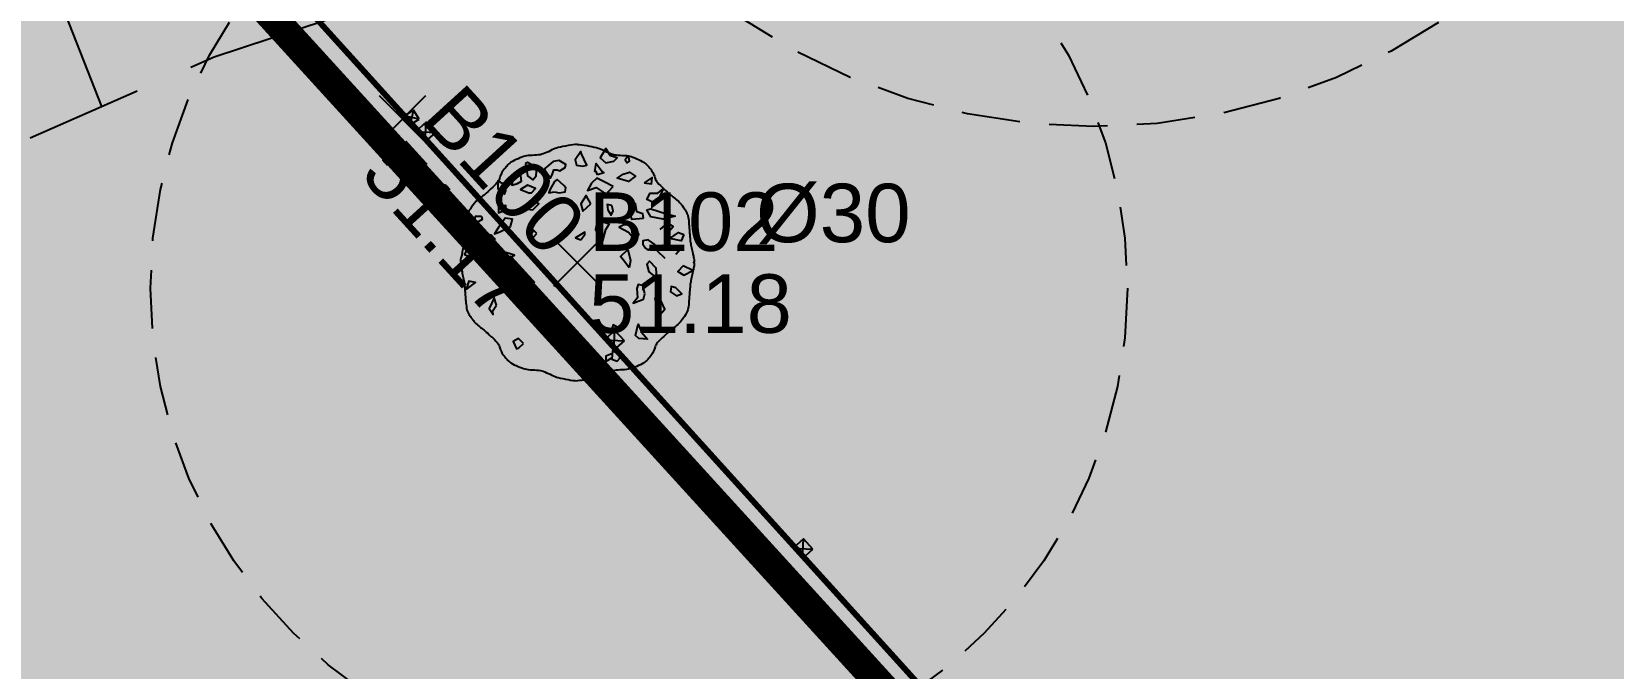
# Model space of a CAD drawing. Header units: metres. Extents: x 394605 to 1395358, y 4171135 to 6406139.
# Drawn here: x 1394416.97 to 1394430.47, y 4172478.09 to 4172483.53 of the extents above; entities that cross this region are included whole.
import ezdxf
from ezdxf.enums import TextEntityAlignment as Align

# ---------------------------------------------------------------- set-up
doc = ezdxf.new("R2010")
doc.units = ezdxf.units.M
doc.header["$LTSCALE"] = 2
doc.header["$PDMODE"] = 3
doc.header["$PDSIZE"] = 0.2
doc.linetypes.add('CACHE', pattern=[0.375, 0.25, -0.125])
doc.linetypes.add('CACHEX2', pattern=[0.75, 0.5, -0.25])
for name, color, linetype in [('C-Veg', 72, 'Continuous'), ('T-CLOTURES', 7, 'Continuous'), ('T-CRASTE', 44, 'Continuous'), ('T-LIMITES', 1, 'Continuous'), ('T-POINTS LEVES 2024', 7, 'Continuous'), ('T-POINTS LEVES ALTITUDES', 150, 'Continuous'), ('T-POINTS LEVES MATRICULE', 5, 'Continuous'), ('T-SECTION AH', 3, 'Continuous'), ('T-SECTION AW', 2, 'Continuous'), ('T-TALUS', 42, 'Continuous'), ('T-VEGETATION', 108, 'Continuous'), ('T-VEGETATION-TEXTE', 1, 'Continuous')]:
    doc.layers.add(name, color=color, linetype=linetype)
doc.styles.add('Arial', font='arial.ttf')
doc.styles.add('Arial 1.0', font='arial.ttf', dxfattribs={"width": 0.99, "height": 0.2})

# ---------------------------------------------------------------- blocks, each defined once
blk = doc.blocks.new('Carré')
for p, q in [((1, 1), (0, 1)), ((0, 1), (0, 0)), ((0, 0), (1, 1)), ((0, 1), (1, 0)), ((0, 0), (1, 0)), ((1, 0), (1, 1))]:
    blk.add_line(p, q)
blk = doc.blocks.new('GeoCarr2')
for p, q in [((-0.6, 0), (0.6, -1.2)), ((0.6, 0), (-0.6, -1.2))]:
    blk.add_line(p, q)
blk.add_lwpolyline([(-0.6, -1.2), (0.6, -1.2), (0.6, 0), (-0.6, 0)], close=True)
blk = doc.blocks.new('TCPOINT')
at = {"color": 0}
blk.add_point((0, 0), dxfattribs=at)
at = {"layer": 'T-POINTS LEVES ALTITUDES', "style": 'Arial 1.0', "width": 0.99}
blk.add_attdef('ALT', text='', height=0.3, dxfattribs=at).set_placement((0.1, -0.1), align=Align.TOP_LEFT)
at = {"layer": 'T-POINTS LEVES MATRICULE', "style": 'Arial 1.0', "width": 0.99}
blk.add_attdef('MAT', (0.1, 0.1), '', height=0.3, dxfattribs=at)
blk = doc.blocks.new('v025')
blk.add_line((0, 0), (0, 0))
at = {"color": 0, "linetype": 'Continuous'}
blk.add_line((0.666, -0.338), (0.7, -0.408), dxfattribs=at)
at = {"color": 0, "linetype": 'Continuous', "flags": 128}
for points in [[(-0.002, 1.01), (-0.019, 1.009), (-0.038, 1.006), (-0.058, 1.003), (-0.08, 1), (-0.102, 0.996), (-0.124, 0.991), (-0.144, 0.987), (-0.163, 0.982), (-0.179, 0.978), (-0.19, 0.974), (-0.204, 0.968), (-0.218, 0.962), (-0.233, 0.955), (-0.248, 0.947), (-0.263, 0.94), (-0.278, 0.934), (-0.291, 0.928), (-0.303, 0.925), (-0.316, 0.922), (-0.331, 0.92), (-0.348, 0.919), (-0.366, 0.917), (-0.385, 0.916), (-0.403, 0.915), (-0.42, 0.914), (-0.435, 0.911), (-0.448, 0.909), (-0.461, 0.905), (-0.475, 0.9), (-0.491, 0.894), (-0.507, 0.887), (-0.523, 0.88), (-0.539, 0.873), (-0.554, 0.865), (-0.567, 0.857), (-0.578, 0.85), (-0.585, 0.844), (-0.593, 0.836), (-0.601, 0.827), (-0.61, 0.818), (-0.618, 0.807), (-0.626, 0.797), (-0.633, 0.787), (-0.64, 0.778), (-0.645, 0.77), (-0.648, 0.763), (-0.652, 0.756), (-0.655, 0.747), (-0.658, 0.737), (-0.662, 0.728), (-0.665, 0.718), (-0.669, 0.71), (-0.672, 0.702), (-0.676, 0.695), (-0.685, 0.684), (-0.696, 0.671), (-0.709, 0.658), (-0.723, 0.644), (-0.738, 0.63), (-0.752, 0.617), (-0.766, 0.605), (-0.779, 0.593), (-0.79, 0.583), (-0.797, 0.577), (-0.806, 0.57), (-0.816, 0.562), (-0.827, 0.554), (-0.837, 0.545), (-0.848, 0.537), (-0.857, 0.529), (-0.866, 0.521), (-0.873, 0.514), (-0.88, 0.506), (-0.888, 0.495), (-0.897, 0.484), (-0.906, 0.472), (-0.914, 0.459), (-0.923, 0.447), (-0.93, 0.434), (-0.936, 0.423), (-0.94, 0.413), (-0.943, 0.402), (-0.946, 0.389), (-0.948, 0.375), (-0.95, 0.36), (-0.952, 0.344), (-0.953, 0.329), (-0.954, 0.315), (-0.955, 0.302), (-0.956, 0.29), (-0.957, 0.279), (-0.958, 0.267), (-0.959, 0.253), (-0.96, 0.239), (-0.961, 0.224), (-0.962, 0.21), (-0.963, 0.196), (-0.965, 0.184), (-0.966, 0.173), (-0.968, 0.164), (-0.97, 0.153), (-0.972, 0.141), (-0.975, 0.129), (-0.978, 0.116), (-0.981, 0.104), (-0.983, 0.092), (-0.985, 0.081), (-0.987, 0.072), (-0.988, 0.065), (-0.99, 0.056), (-0.993, 0.047), (-0.995, 0.037), (-0.997, 0.027), (-0.998, 0.018), (-0.998, 0.01), (-0.996, 0.004), (-0.992, 0), (-0.996, -0.004), (-0.998, -0.01), (-0.998, -0.018), (-0.997, -0.027), (-0.995, -0.037), (-0.993, -0.046), (-0.99, -0.056), (-0.988, -0.064), (-0.987, -0.071), (-0.985, -0.08), (-0.983, -0.091), (-0.981, -0.103), (-0.978, -0.115), (-0.975, -0.128), (-0.972, -0.14), (-0.97, -0.152), (-0.968, -0.163), (-0.966, -0.172), (-0.965, -0.183), (-0.963, -0.196), (-0.962, -0.209), (-0.961, -0.224), (-0.96, -0.238), (-0.959, -0.253), (-0.958, -0.266), (-0.957, -0.279), (-0.956, -0.29), (-0.955, -0.301), (-0.954, -0.314), (-0.953, -0.329), (-0.952, -0.344), (-0.95, -0.359), (-0.948, -0.375), (-0.946, -0.389), (-0.943, -0.402), (-0.94, -0.412), (-0.936, -0.423), (-0.93, -0.434), (-0.923, -0.446), (-0.914, -0.459), (-0.906, -0.471), (-0.897, -0.484), (-0.888, -0.495), (-0.88, -0.505), (-0.873, -0.514), (-0.866, -0.521), (-0.857, -0.528), (-0.848, -0.537), (-0.837, -0.545), (-0.827, -0.553), (-0.816, -0.561), (-0.806, -0.569), (-0.797, -0.577), (-0.79, -0.583), (-0.779, -0.593), (-0.766, -0.604), (-0.752, -0.617), (-0.738, -0.63), (-0.723, -0.643), (-0.709, -0.657), (-0.696, -0.671), (-0.685, -0.683), (-0.676, -0.695), (-0.672, -0.701), (-0.669, -0.709), (-0.665, -0.718), (-0.662, -0.727), (-0.658, -0.737), (-0.655, -0.746), (-0.652, -0.755), (-0.648, -0.763), (-0.645, -0.77), (-0.64, -0.778), (-0.633, -0.787), (-0.626, -0.797), (-0.618, -0.807), (-0.61, -0.817), (-0.601, -0.827), (-0.593, -0.836), (-0.585, -0.843), (-0.578, -0.85), (-0.567, -0.857), (-0.554, -0.865), (-0.539, -0.872), (-0.523, -0.88), (-0.507, -0.887), (-0.491, -0.894), (-0.475, -0.9), (-0.461, -0.904), (-0.448, -0.908), (-0.435, -0.911), (-0.42, -0.913), (-0.403, -0.915), (-0.385, -0.916), (-0.366, -0.917), (-0.348, -0.918), (-0.331, -0.92), (-0.316, -0.922), (-0.303, -0.924), (-0.291, -0.928), (-0.278, -0.933), (-0.263, -0.94), (-0.248, -0.947), (-0.233, -0.954), (-0.218, -0.961), (-0.204, -0.968), (-0.19, -0.973), (-0.179, -0.978), (-0.163, -0.982), (-0.144, -0.986), (-0.124, -0.991), (-0.102, -0.995), (-0.08, -0.999), (-0.058, -1.003), (-0.038, -1.006), (-0.019, -1.008), (-0.002, -1.01)], [(0.002, 1.01), (0.018, 1.009), (0.037, 1.006), (0.058, 1.003), (0.08, 1), (0.102, 0.996), (0.123, 0.991), (0.144, 0.987), (0.162, 0.982), (0.178, 0.978), (0.19, 0.974), (0.203, 0.968), (0.217, 0.962), (0.233, 0.955), (0.248, 0.947), (0.263, 0.94), (0.277, 0.934), (0.291, 0.928), (0.302, 0.925), (0.316, 0.922), (0.331, 0.92), (0.348, 0.919), (0.366, 0.917), (0.384, 0.916), (0.402, 0.915), (0.419, 0.914), (0.434, 0.911), (0.407, 0.877), (0.424, 0.851), (0.446, 0.867), (0.435, 0.912), (0.448, 0.909), (0.46, 0.905), (0.474, 0.9), (0.49, 0.894), (0.506, 0.887), (0.523, 0.88), (0.539, 0.873), (0.553, 0.865), (0.566, 0.857), (0.577, 0.85), (0.584, 0.844), (0.592, 0.836), (0.601, 0.827), (0.609, 0.818), (0.618, 0.807), (0.626, 0.797), (0.633, 0.787), (0.639, 0.778), (0.644, 0.77), (0.648, 0.763), (0.651, 0.756), (0.655, 0.747), (0.658, 0.737), (0.661, 0.728), (0.665, 0.718), (0.668, 0.71), (0.672, 0.702), (0.676, 0.695), (0.684, 0.684), (0.696, 0.671), (0.708, 0.658), (0.723, 0.644), (0.737, 0.63), (0.752, 0.617), (0.766, 0.605), (0.779, 0.593), (0.79, 0.583), (0.797, 0.577), (0.806, 0.57), (0.816, 0.562), (0.826, 0.554), (0.837, 0.545), (0.847, 0.537), (0.857, 0.529), (0.865, 0.521), (0.872, 0.514), (0.88, 0.506), (0.888, 0.495), (0.897, 0.484), (0.905, 0.472), (0.914, 0.459), (0.922, 0.447), (0.929, 0.434), (0.935, 0.423), (0.94, 0.413), (0.943, 0.402), (0.946, 0.389), (0.948, 0.375), (0.95, 0.36), (0.951, 0.344), (0.952, 0.329), (0.953, 0.315), (0.954, 0.302), (0.955, 0.29), (0.956, 0.279), (0.957, 0.267), (0.958, 0.253), (0.96, 0.239), (0.961, 0.224), (0.962, 0.21), (0.963, 0.196), (0.964, 0.184), (0.966, 0.173), (0.967, 0.164), (0.969, 0.153), (0.972, 0.141), (0.975, 0.129), (0.978, 0.116), (0.98, 0.104), (0.983, 0.092), (0.985, 0.081), (0.986, 0.072), (0.988, 0.065), (0.99, 0.056), (0.992, 0.047), (0.995, 0.037), (0.997, 0.027), (0.998, 0.018), (0.998, 0.01), (0.996, 0.004), (0.992, 0), (0.996, -0.004), (0.998, -0.01), (0.998, -0.018), (0.997, -0.027), (0.995, -0.037), (0.992, -0.046), (0.99, -0.056), (0.988, -0.064), (0.986, -0.071), (0.985, -0.08), (0.983, -0.091), (0.98, -0.103), (0.978, -0.115), (0.975, -0.128), (0.972, -0.14), (0.969, -0.152), (0.967, -0.163), (0.966, -0.172), (0.964, -0.183), (0.963, -0.196), (0.962, -0.209), (0.961, -0.224), (0.96, -0.238), (0.958, -0.253), (0.957, -0.266), (0.956, -0.279), (0.955, -0.29), (0.954, -0.301), (0.953, -0.314), (0.952, -0.329), (0.951, -0.344), (0.95, -0.359), (0.948, -0.375), (0.946, -0.389), (0.943, -0.402), (0.94, -0.412), (0.935, -0.423), (0.929, -0.434), (0.922, -0.446), (0.914, -0.459), (0.905, -0.471), (0.897, -0.484), (0.888, -0.495), (0.88, -0.505), (0.872, -0.514), (0.865, -0.521), (0.857, -0.528), (0.847, -0.537), (0.837, -0.545), (0.826, -0.553), (0.816, -0.561), (0.806, -0.569), (0.797, -0.577), (0.79, -0.583), (0.779, -0.593), (0.766, -0.604), (0.752, -0.617), (0.737, -0.63), (0.723, -0.643), (0.708, -0.657), (0.696, -0.671), (0.684, -0.683), (0.676, -0.695), (0.672, -0.701), (0.668, -0.709), (0.665, -0.718), (0.661, -0.727), (0.658, -0.737), (0.655, -0.746), (0.651, -0.755), (0.648, -0.763), (0.644, -0.77), (0.639, -0.778), (0.633, -0.787), (0.626, -0.797), (0.618, -0.807), (0.609, -0.817), (0.601, -0.827), (0.592, -0.836), (0.584, -0.843), (0.577, -0.85), (0.566, -0.857), (0.553, -0.865), (0.539, -0.872), (0.523, -0.88), (0.506, -0.887), (0.49, -0.894), (0.474, -0.9), (0.46, -0.904), (0.448, -0.908), (0.434, -0.911), (0.419, -0.913), (0.402, -0.915), (0.384, -0.916), (0.366, -0.917), (0.348, -0.918), (0.331, -0.92), (0.316, -0.922), (0.302, -0.924), (0.291, -0.928), (0.277, -0.933), (0.263, -0.94), (0.248, -0.947), (0.233, -0.954), (0.217, -0.961), (0.203, -0.968), (0.19, -0.973), (0.178, -0.978), (0.162, -0.982), (0.144, -0.986), (0.123, -0.991), (0.102, -0.995), (0.08, -0.999), (0.058, -1.003), (0.037, -1.006), (0.018, -1.008), (0.002, -1.01)], [(0.75, 0.257), (0.778, 0.264), (0.818, 0.309), (0.767, 0.336), (0.705, 0.282)], [(0.75, 0.035), (0.683, 0.097), (0.728, 0.149), (0.812, 0.124), (0.902, 0.14), (0.84, 0.07)], [(0.3, -0.776), (0.244, -0.8), (0.244, -0.844), (0.295, -0.814)]]:
    blk.add_lwpolyline(points, dxfattribs=at)
for points in [[(0.047, 0.824), (0.081, 0.832), (0.036, 0.929), (0.03, 0.948), (-0.02, 0.877), (-0.009, 0.832)], [(0.311, 0.867), (0.34, 0.896), (0.283, 0.912), (0.244, 0.974), (0.193, 0.896), (0.244, 0.851)], [(-0.442, 0.848), (-0.425, 0.74), (-0.38, 0.706), (-0.352, 0.74), (-0.347, 0.811), (-0.425, 0.855)], [(-0.155, 0.873), (-0.206, 0.863), (-0.279, 0.803), (-0.279, 0.793), (-0.229, 0.721), (-0.212, 0.758), (-0.2, 0.793), (-0.172, 0.793), (-0.15, 0.785), (-0.105, 0.811), (-0.099, 0.838)], [(0.171, 0.751), (0.16, 0.777), (0.148, 0.777), (0.16, 0.848), (0.21, 0.777), (0.227, 0.768)], [(-0.622, 0.664), (-0.679, 0.699), (-0.679, 0.63), (-0.622, 0.585), (-0.611, 0.612)], [(-0.51, 0.675), (-0.476, 0.697), (-0.482, 0.742), (-0.532, 0.742), (-0.555, 0.697), (-0.56, 0.661)], [(-0.195, 0.606), (-0.155, 0.596), (-0.105, 0.606), (-0.099, 0.64), (-0.116, 0.658), (-0.172, 0.711), (-0.195, 0.693), (-0.234, 0.623), (-0.245, 0.596)], [(0.306, 0.651), (0.233, 0.687), (0.165, 0.721), (0.12, 0.679), (0.086, 0.616), (0.16, 0.642), (0.255, 0.579), (0.266, 0.607)], [(0.39, 0.755), (0.446, 0.772), (0.497, 0.738), (0.435, 0.693), (0.34, 0.72)], [(0.57, 0.682), (0.632, 0.672), (0.638, 0.727)], [(-0.414, 0.597), (-0.392, 0.597), (-0.358, 0.634), (-0.425, 0.661), (-0.487, 0.624)], [(0.115, 0.502), (0.075, 0.572), (0.03, 0.502), (0.047, 0.44)], [(0.688, 0.593), (0.733, 0.63), (0.694, 0.548), (0.643, 0.515), (0.593, 0.54), (0.621, 0.593)], [(-0.673, 0.478), (-0.673, 0.425), (-0.611, 0.451), (-0.611, 0.488)], [(-0.369, 0.524), (-0.392, 0.512), (-0.448, 0.458), (-0.38, 0.451), (-0.33, 0.503)], [(0.295, 0.488), (0.255, 0.496), (0.261, 0.451), (0.289, 0.406), (0.306, 0.443)], [(0.565, 0.381), (0.559, 0.416), (0.508, 0.433), (0.497, 0.505), (0.446, 0.451), (0.463, 0.372)], [(0.593, 0.451), (0.626, 0.46), (0.761, 0.416), (0.835, 0.398), (0.733, 0.372), (0.626, 0.391)], [(-0.819, 0.396), (-0.814, 0.367), (-0.881, 0.329), (-0.87, 0.396)], [(-0.572, 0.308), (-0.555, 0.371), (-0.617, 0.38), (-0.673, 0.299), (-0.707, 0.247), (-0.662, 0.264)], [(-0.347, 0.249), (-0.375, 0.278), (-0.397, 0.24), (-0.375, 0.218)], [(0.216, 0.187), (0.244, 0.284), (0.272, 0.329), (0.171, 0.363), (0.154, 0.284), (0.182, 0.214)], [(0.475, 0.215), (0.48, 0.18), (0.525, 0.24), (0.475, 0.322), (0.396, 0.322), (0.356, 0.304), (0.435, 0.259)], [(0.03, 0.194), (0.064, 0.239), (0.064, 0.26), (-0.015, 0.212)], [(0.581, 0.124), (0.604, 0.107), (0.66, 0.156), (0.604, 0.194), (0.559, 0.185), (0.559, 0.159)], [(0.908, 0.239), (0.885, 0.185), (0.79, 0.205), (0.863, 0.257)], [(-0.898, 0.043), (-0.847, 0.07), (-0.881, 0.124), (-0.937, 0.124), (-0.965, 0.07)], [(-0.662, 0.02), (-0.667, -0.025), (-0.611, 0.027), (-0.538, 0.063), (-0.611, 0.086)], [(0.441, -0.044), (0.401, 0.01), (0.368, 0.053), (0.43, 0.112), (0.452, 0.018)], [(0.615, 0.011), (0.593, -0.013), (0.61, -0.078), (0.677, -0.134), (0.671, -0.047)], [(0.902, -0.027), (0.857, -0.075), (0.908, -0.106), (0.986, -0.068)], [(-0.949, -0.231), (-0.87, -0.169), (-0.926, -0.159)], [(0.576, -0.266), (0.559, -0.196), (0.52, -0.187), (0.508, -0.222), (0.514, -0.301), (0.475, -0.346), (0.565, -0.311)], [(0.84, -0.214), (0.801, -0.204), (0.795, -0.249), (0.846, -0.284), (0.891, -0.266)], [(-0.69, -0.364), (-0.712, -0.301), (-0.752, -0.391), (-0.718, -0.443), (-0.724, -0.416)], [(0.66, -0.301), (0.666, -0.338), (0.7, -0.408), (0.683, -0.47), (0.745, -0.398), (0.716, -0.328)], [(0.323, -0.601), (0.34, -0.55), (0.306, -0.532), (0.289, -0.582)], [(0.548, -0.595), (0.598, -0.655), (0.525, -0.648), (0.497, -0.622), (0.52, -0.526)], [(-0.459, -0.692), (-0.504, -0.648), (-0.549, -0.674), (-0.521, -0.737), (-0.499, -0.727)], [(-0.043, -0.809), (-0.065, -0.793), (-0.077, -0.837), (-0.037, -0.837)], [(0.362, -0.789), (0.3, -0.754), (0.295, -0.824), (0.34, -0.843), (0.362, -0.816)]]:
    blk.add_lwpolyline(points, close=True, dxfattribs=at)

msp = doc.modelspace()

# ---------------------------------------------------------------- hatches: boundary and pattern name
at = {"layer": 'C-Veg', "true_color": 0x76a14f}
h = msp.add_hatch(color=75, dxfattribs=at)
h.dxf.hatch_style = 1
edge = h.paths.add_edge_path()
edge.add_line((1394351.273, 4172570.913), (1394351.129, 4172577.686))
edge.add_line((1394351.129, 4172577.686), (1394348.223, 4172582.401))
edge.add_line((1394348.223, 4172582.401), (1394360.352, 4172589.905))
edge.add_line((1394360.352, 4172589.905), (1394370.257, 4172572.512))
edge.add_arc((1394363.6, 4172589.236), 18, 271.2148, 291.705, ccw=False)
edge.add_line((1394363.981, 4172571.24), (1394351.273, 4172570.913))
edge = h.paths.add_edge_path()
edge.add_line((1394342.271, 4172578.716), (1394344.171, 4172575.634))
edge.add_line((1394344.171, 4172575.634), (1394344.273, 4172570.822))
edge.add_line((1394344.273, 4172570.822), (1394337.721, 4172570.683))
edge.add_arc((1394338.399, 4172538.69), 32, 91.2148, 121.6151)
edge.add_line((1394321.625, 4172565.941), (1394326.456, 4172568.93))
edge.add_line((1394326.456, 4172568.93), (1394342.271, 4172578.716))
edge = h.paths.add_edge_path()
edge.add_line((1394452.906, 4172487.836), (1394445.587, 4172485.094))
edge.add_line((1394445.587, 4172485.094), (1394445.555, 4172490.822))
edge.add_arc((1394427.555, 4172490.722), 18, 0.3209, 35.1921)
edge.add_line((1394442.265, 4172501.095), (1394440.359, 4172503.799))
edge.add_line((1394440.359, 4172503.799), (1394459.641, 4172525.28))
edge.add_line((1394459.641, 4172525.28), (1394447.538, 4172543.496))
edge.add_line((1394447.538, 4172543.496), (1394476.337, 4172562.631))
edge.add_line((1394476.337, 4172562.631), (1394480.157, 4172556.703))
edge.add_line((1394480.157, 4172556.703), (1394495.348, 4172535.118))
edge.add_line((1394495.348, 4172535.118), (1394452.906, 4172487.836))
h.paths.add_polyline_path([(1394029.76, 4172395.409), (1394032.409, 4172393.495), (1394016.568, 4172383.66), (1394014.973, 4172386.227)])
h.paths.add_polyline_path([(1394048.648, 4172407.168), (1394050.25, 4172404.586), (1394037.495, 4172396.67), (1394036.67, 4172399.689)])
edge = h.paths.add_edge_path()
edge.add_arc((1394099.756, 4172406.307), 6.199, 353.285, 431.3738)
edge.add_line((1394101.736, 4172412.181), (1394095.031, 4172414.342))
edge.add_line((1394095.031, 4172414.342), (1394095.951, 4172417.198))
edge.add_line((1394095.951, 4172417.198), (1394102.656, 4172415.037))
edge.add_line((1394102.656, 4172415.037), (1394102.042, 4172413.133))
edge.add_arc((1394100.202, 4172407.422), 6, -17.865, 72.135, ccw=False)
edge = h.paths.add_edge_path()
edge.add_line((1394120.903, 4172452.089), (1394117.365, 4172457.7))
edge.add_line((1394117.365, 4172457.7), (1394132.344, 4172467.143))
edge.add_arc((1394147.655, 4172443.632), 28.058, 123.0742, 162.4577)
edge = h.paths.add_edge_path()
edge.add_line((1394258.713, 4172546.119), (1394250.67, 4172559.257))
edge.add_line((1394250.67, 4172559.257), (1394267.58, 4172570.168))
edge.add_line((1394267.58, 4172570.168), (1394284.334, 4172543.033))
edge.add_line((1394284.334, 4172543.033), (1394284.462, 4172542.945))
edge.add_line((1394284.462, 4172542.945), (1394267.891, 4172532.827))
edge.add_arc((1394262.067, 4172543.319), 12, 267.6814, 299.0353, ccw=False)
edge.add_line((1394261.581, 4172531.329), (1394248.552, 4172531.857))
edge.add_line((1394248.552, 4172531.857), (1394248.468, 4172531.86))
edge.add_line((1394248.468, 4172531.86), (1394248.419, 4172534.666))
edge.add_line((1394248.419, 4172534.666), (1394246.235, 4172538.186))
edge.add_line((1394246.235, 4172538.186), (1394258.713, 4172546.119))
edge = h.paths.add_edge_path()
edge.add_line((1394243.261, 4172536.34), (1394245.001, 4172533.536))
edge.add_line((1394245.001, 4172533.536), (1394245.066, 4172531.982))
edge.add_arc((1394245.16, 4172501.351), 30.631, 90.1759, 118.1849)
edge.add_line((1394230.692, 4172528.35), (1394243.261, 4172536.34))
h.paths.add_polyline_path([(1394467.694, 4172582.062), (1394465.64, 4172585.497), (1394498.161, 4172606.357), (1394500.227, 4172602.929)])
h.paths.add_polyline_path([(1394535.91, 4172630.572), (1394537.966, 4172627.131), (1394506.117, 4172606.705), (1394504.053, 4172610.137)])
edge = h.paths.add_edge_path()
edge.add_line((1394543.867, 4172630.923), (1394541.802, 4172634.351))
edge.add_line((1394541.802, 4172634.351), (1394549.791, 4172639.476))
edge.add_arc((1394555.73, 4172630.217), 11, 77.9727, 122.6783, ccw=False)
edge.add_line((1394558.022, 4172640.975), (1394560.339, 4172637.367))
edge.add_arc((1394557.158, 4172633.509), 5, 50.4934, 121.6208)
edge.add_line((1394554.537, 4172637.767), (1394543.867, 4172630.923))
edge = h.paths.add_edge_path()
edge.add_line((1394092.62, 4172418.271), (1394091.7, 4172415.416))
edge.add_line((1394091.7, 4172415.416), (1394083.618, 4172418.021))
edge.add_arc((1394078.25, 4172401.365), 17.5, 72.135, 122.0859)
edge.add_line((1394068.954, 4172416.192), (1394056.198, 4172408.276))
edge.add_line((1394056.198, 4172408.276), (1394054.616, 4172410.826))
edge.add_line((1394054.616, 4172410.826), (1394073.541, 4172422.568))
edge.add_arc((1394077.759, 4172415.771), 8, 54.4706, 121.8205, ccw=False)
edge.add_line((1394082.408, 4172422.281), (1394084.319, 4172421.127))
edge.add_line((1394084.319, 4172421.127), (1394086.386, 4172420.281))
edge.add_line((1394086.386, 4172420.281), (1394092.62, 4172418.271))
edge = h.paths.add_edge_path()
edge.add_arc((1394414.979, 4172556.25), 38, 96.7797, 121.1109)
edge.add_arc((1394414.986, 4172556.23), 38.021, 96.7867, 121.1039, ccw=False)
h.paths.add_polyline_path([(1394395.322, 4172588.817), (1394407.668, 4172597.092), (1394395.317, 4172588.825)])
h.paths.add_polyline_path([(1394419.922, 4172653.044), (1394406.398, 4172674.608), (1394406.398, 4172674.608)])
h.paths.add_polyline_path([(1394415.653, 4172594.244), (1394419.503, 4172632.354), (1394419.503, 4172632.354)])
edge = h.paths.add_edge_path()
edge.add_line((1394372.381, 4172535.259), (1394341.242, 4172534.794))
edge.add_line((1394341.242, 4172534.794), (1394298.401, 4172508.435))
edge.add_line((1394298.401, 4172508.435), (1394273.194, 4172492.256))
edge.add_line((1394273.194, 4172492.256), (1394285.511, 4172429.124))
edge.add_line((1394285.511, 4172429.124), (1394285.515, 4172429.105))
edge.add_line((1394285.515, 4172429.105), (1394282.568, 4172428.543))
edge.add_line((1394282.568, 4172428.543), (1394286.098, 4172410.664))
edge.add_arc((1394269.911, 4172407.468), 16.5, -62.7135, 11.1696, ccw=False)
edge.add_line((1394277.475, 4172392.804), (1394278.142, 4172389.18))
edge.add_line((1394278.142, 4172389.18), (1394294.366, 4172392.19))
edge.add_line((1394294.366, 4172392.19), (1394299.41, 4172365.322))
edge.add_line((1394299.41, 4172365.322), (1394312.242, 4172367.689))
edge.add_line((1394312.242, 4172367.689), (1394314.315, 4172368.062))
edge.add_line((1394314.315, 4172368.062), (1394442.29, 4172391.252))
edge.add_line((1394442.29, 4172391.252), (1394437.662, 4172428.198))
edge.add_line((1394437.662, 4172428.198), (1394427.617, 4172424.749))
edge.add_line((1394427.617, 4172424.749), (1394401.36, 4172468.524))
edge.add_line((1394401.36, 4172468.524), (1394424.799, 4172477.306))
edge.add_line((1394424.799, 4172477.306), (1394433.076, 4172468.218))
edge.add_line((1394433.076, 4172468.218), (1394435.294, 4172470.239))
edge.add_line((1394435.294, 4172470.239), (1394438.806, 4172470.716))
edge.add_line((1394438.806, 4172470.716), (1394438.656, 4172472.847))
edge.add_line((1394438.656, 4172472.847), (1394438.555, 4172490.783))
edge.add_arc((1394427.555, 4172490.722), 11, 0.3209, 35.1921)
edge.add_line((1394436.545, 4172497.061), (1394425.26, 4172513.053))
edge.add_line((1394425.26, 4172513.053), (1394422.812, 4172511.332))
edge.add_line((1394422.812, 4172511.332), (1394430.292, 4172500.721))
edge.add_line((1394430.292, 4172500.721), (1394393.383, 4172486.894))
edge.add_line((1394393.383, 4172486.894), (1394372.381, 4172535.259))
edge = h.paths.add_edge_path()
edge.add_line((1394063.074, 4172465.375), (1394077.611, 4172441.417))
edge.add_line((1394077.611, 4172441.417), (1394076.55, 4172442.868))
edge.add_line((1394076.55, 4172442.868), (1394067.007, 4172453.819))
edge.add_arc((1394072.662, 4172458.746), 7.5, 211.2472, 221.0694, ccw=False)
edge.add_line((1394066.25, 4172454.856), (1394063.737, 4172458.997))
edge.add_arc((1394070.149, 4172462.887), 7.5, 160.6281, 211.2472, ccw=False)
edge = h.paths.add_edge_path()
edge.add_line((1394073.056, 4172433.209), (1394071.485, 4172432.234))
edge.add_line((1394071.485, 4172432.234), (1394054.144, 4172460.815))
edge.add_line((1394054.144, 4172460.815), (1394055.688, 4172461.825))
edge.add_arc((1394070.149, 4172462.887), 14.5, 184.2017, 211.2472)
edge.add_line((1394057.753, 4172455.366), (1394060.265, 4172451.225))
edge.add_arc((1394072.662, 4172458.746), 14.5, 211.2472, 221.0694)
edge.add_line((1394061.73, 4172449.22), (1394071.273, 4172438.269))
edge.add_arc((1394068.634, 4172435.97), 3.5, 31.2472, 41.0694, ccw=False)
edge.add_line((1394071.626, 4172437.786), (1394071.896, 4172437.341))
edge.add_arc((1394065.056, 4172433.191), 8, 0.1287, 31.2472, ccw=False)
h.paths.add_polyline_path([(1394104.324, 4172332.384), (1394105.423, 4172332.179), (1394113.191, 4172331.01), (1394103.626, 4172329.247)])
edge = h.paths.add_edge_path()
edge.add_line((1394136.677, 4172404.071), (1394135.756, 4172401.216))
edge.add_line((1394135.756, 4172401.216), (1394124.905, 4172404.713))
edge.add_arc((1394123.678, 4172400.906), 4, 72.135, 167.4483)
edge.add_line((1394119.773, 4172401.776), (1394113.499, 4172403.04))
edge.add_arc((1394121.141, 4172400.672), 8.001, 72.1376, 162.7885, ccw=False)
edge.add_line((1394123.595, 4172408.287), (1394136.677, 4172404.071))
edge = h.paths.add_edge_path()
edge.add_line((1394459.748, 4172581.717), (1394461.798, 4172578.282))
edge.add_line((1394461.798, 4172578.282), (1394460.421, 4172577.399))
edge.add_arc((1394449.318, 4172595.412), 21.16, 254.0638, 301.6485, ccw=False)
edge.add_line((1394443.508, 4172575.066), (1394437.65, 4172576.754))
edge.add_line((1394437.65, 4172576.754), (1394438.763, 4172580.602))
edge.add_line((1394438.763, 4172580.602), (1394444.619, 4172578.908))
edge.add_arc((1394449.342, 4172595.239), 17, 253.8711, 302.6712)
edge.add_line((1394458.519, 4172580.929), (1394459.748, 4172581.717))
h.paths.add_polyline_path([(1394251.061, 4172387.17), (1394251.61, 4172384.221), (1394219.164, 4172378.156), (1394218.618, 4172381.122), (1394234.797, 4172384.138)])
h.paths.add_polyline_path([(1394273.915, 4172391.461), (1394274.152, 4172391.522), (1394274.704, 4172388.525), (1394258.486, 4172385.49), (1394257.941, 4172388.452)])
h.paths.add_polyline_path([(1393999.026, 4172384.569), (1394002.717, 4172378.621), (1394009.024, 4172382.538), (1394010.607, 4172379.986), (1393992.781, 4172368.925), (1393987.508, 4172377.422)])
edge = h.paths.add_edge_path()
edge.add_line((1394155.145, 4172366.239), (1394154.36, 4172370.45))
edge.add_line((1394154.36, 4172370.45), (1394157.186, 4172373.491))
edge.add_arc((1394165.152, 4172387.94), 16.5, 241.1315, 280.5588)
edge.add_line((1394168.176, 4172371.72), (1394172.365, 4172372.501))
edge.add_line((1394172.365, 4172372.501), (1394172.915, 4172369.552))
edge.add_line((1394172.915, 4172369.552), (1394155.145, 4172366.239))
h.paths.add_polyline_path([(1394211.746, 4172379.79), (1394212.28, 4172376.889), (1394179.807, 4172370.778), (1394179.247, 4172373.783)])
edge = h.paths.add_edge_path()
edge.add_line((1394139.087, 4172400.142), (1394140.008, 4172402.997))
edge.add_arc((1394136.549, 4172392.823), 10.746, 10.0786, 71.2234, ccw=False)
edge.add_line((1394147.129, 4172394.704), (1394148.925, 4172384.952))
edge.add_arc((1394165.152, 4172387.94), 16.5, 190.4358, 227.1019)
edge.add_line((1394153.921, 4172375.853), (1394148.604, 4172370.132))
edge.add_line((1394148.604, 4172370.132), (1394144.179, 4172394.16))
edge.add_arc((1394136.546, 4172392.822), 7.749, 9.9479, 70.857)
edge = h.paths.add_edge_path()
edge.add_line((1394156.535, 4172405.091), (1394161.292, 4172379.26))
edge.add_arc((1394165.152, 4172387.94), 9.5, 190.4358, 246.0275, ccw=False)
edge.add_line((1394155.809, 4172386.22), (1394154.013, 4172395.972))
edge.add_arc((1394136.453, 4172392.779), 17.848, 10.3037, 71.5868)
edge.add_line((1394142.091, 4172409.714), (1394156.535, 4172405.091))
h.paths.add_polyline_path([(1394448.687, 4172451.084), (1394450.905, 4172453.104), (1394455.424, 4172448.143), (1394492.852, 4172406.879), (1394491.37, 4172404.047), (1394453.343, 4172446.106)])
edge = h.paths.add_edge_path()
edge.add_line((1394443.973, 4172456.258), (1394446.191, 4172458.279))
edge.add_line((1394446.191, 4172458.279), (1394442.958, 4172461.827))
edge.add_arc((1394455.155, 4172472.939), 16.5, 199.9901, 222.3335, ccw=False)
edge.add_line((1394439.649, 4172467.299), (1394436.846, 4172466.917))
edge.add_line((1394436.846, 4172466.917), (1394435.434, 4172465.631))
edge.add_line((1394435.434, 4172465.631), (1394443.973, 4172456.258))
h.paths.add_polyline_path([(1394466.646, 4172477.197), (1394467.683, 4172476.249), (1394455.908, 4172463.374), (1394453.236, 4172460.94), (1394452.225, 4172462.049), (1394454.85, 4172464.44)])
h.paths.add_polyline_path([(1394457.95, 4172455.765), (1394456.939, 4172456.874), (1394459.788, 4172459.469), (1394466.763, 4172466.863), (1394467.8, 4172465.915), (1394460.846, 4172458.404)])
h.paths.add_polyline_path([(1394472.536, 4172471.069), (1394471.434, 4172472.086), (1394479.212, 4172480.513), (1394482.617, 4172481.991)])
h.paths.add_polyline_path([(1394472.407, 4172481.414), (1394471.382, 4172482.352), (1394479.757, 4172491.425), (1394480.808, 4172495.091), (1394480.298, 4172490.042)])
at = {"layer": 'T-VEGETATION'}
h = msp.add_hatch(dxfattribs=at)
h.set_pattern_fill('AR-CONC', color=84, scale=0.025)
h.set_pattern_definition([(50, (0, 0), (4.554616725, -0.3984771385), [0.47625, -5.23875]), (355, (0, 0), (-0.8810706494, 4.776416072), [0.381, -4.191]), (100.451, (0.3796, -0.033), (3.6735625416, 4.3779171955), [0.40475, -4.45225]), (46.1842, (0, 1.27), (6.776976022, -1.051058198), [0.714375, -7.858125]), (96.6356, (0.565, 1.1824), (5.935105862, 6.185638897), [0.607125, -6.678375]), (351.184, (0, 1.27), (5.935115145, 6.185627947), [0.5715, -6.2865]), (21, (0.635, 0.9525), (3.790371996, -2.556637963), [0.47625, -5.23875]), (326, (0.635, 0.9525), (1.5450507087, 4.604699153), [0.381, -4.191]), (71.4514, (0.951, 0.7394), (5.3354122693, 2.048071443), [0.40475, -4.45225]), (37.5, (0, 0), (0.07721508126, 2.1138759718), [0, -4.1402, 0, -4.2545, 0, -4.206875]), (7.5, (0, 0), (1.6704915628, 2.5045143705), [0, -2.4257, 0, -4.04495, 0, -1.603375]), (327.5, (-1.416, 0), (3.3897648792, -0.1432185998), [0, -1.5875, 0, -4.953, 0, -6.57225]), (317.5, (-2.051, 0), (3.7032295347, 0.6356622758), [0, -2.06375, 0, -3.2893, 0, -4.66725])])
h.paths.add_polyline_path([(1393927.84, 4172307.918), (1393958.527, 4172323.627), (1394358.196, 4172583.126), (1394368.739, 4172566.92), (1394404.239, 4172594.106), (1394421.217, 4172593.554), (1394446.938, 4172609.027), (1394462.155, 4172571.89), (1394427.756, 4172533.31), (1394398.16, 4172507.898), (1394347.588, 4172478.822), (1394332.784, 4172523.595), (1394296.479, 4172507.081), (1394285.958, 4172483.929), (1394295.024, 4172433.323), (1394419.634, 4172480.669), (1394450.579, 4172447.3), (1394434.639, 4172428.681), (1394439.126, 4172400.637), (1394299.836, 4172369.098), (1393930.719, 4172300.034)])

# ---------------------------------------------------------------- linework, layer by layer
at = {"layer": 'T-CLOTURES', "flags": 128}
msp.add_lwpolyline([(1394456.022, 4172443.149), (1394420.196, 4172482.729)], dxfattribs=at)
at = {"layer": 'T-CRASTE', "linetype": 'Continuous'}
msp.add_line((1394417.06, 4172484.168), (1394417.564, 4172482.886), dxfattribs=at)
msp.add_line((1394417.06, 4172484.168), (1394417.564, 4172482.886), dxfattribs=at)
at = {"layer": 'T-CRASTE', "linetype": 'CACHEX2', "flags": 128}
msp.add_lwpolyline([(1394440.035, 4172393.543), (1394415.292, 4172389.557), (1394400.777, 4172386.878), (1394386.043, 4172383.808), (1394372.069, 4172381.782), (1394359.576, 4172379.016), (1394346.466, 4172376.834), (1394329.485, 4172374.274), (1394313.61, 4172371.699), (1394309.425, 4172396.449), (1394306.116, 4172411.422), (1394302.775, 4172426.673), (1394301.039, 4172437.104), (1394318.686, 4172443.591), (1394328.615, 4172447.478), (1394346.169, 4172454.472), (1394363.19, 4172461.021), (1394379.359, 4172467.378), (1394391.07, 4172472.179), (1394408.751, 4172479.014), (1394418.526, 4172483.309), (1394442.167, 4172491.133)], dxfattribs=at)
at = {"layer": 'T-LIMITES', "const_width": 0.05, "flags": 128}
msp.add_lwpolyline([(1393930.022, 4172297.258), (1394314.31, 4172368.07), (1394442.288, 4172391.242), (1394437.657, 4172428.206), (1394453.338, 4172446.114), (1394417.296, 4172485.959), (1394440.608, 4172494.754), (1394446.347, 4172497.946), (1394476.337, 4172532.107), (1394467.615, 4172548.433), (1394480.128, 4172556.744), (1394522.726, 4172583.699), (1394527.845, 4172586.608), (1394576.294, 4172613.253), (1394514.55, 4172706.57)], dxfattribs=at)
at = {"layer": 'T-SECTION AH', "color": 45, "flags": 128}
for points in [[(1394498.86, 4172392.61), (1394491.14, 4172403.95), (1394453.2, 4172446.13), (1394416.76, 4172486.13), (1394418.25, 4172486.72), (1394436.87, 4172493.51), (1394443.69, 4172496.49), (1394457.51, 4172510.71), (1394467.44, 4172521.7), (1394476.32, 4172532.23), (1394467.58, 4172549.02), (1394460.65, 4172562.73), (1394444.9, 4172553.05), (1394416.41, 4172596.95), (1394395.42, 4172584.6), (1394394.06, 4172586.72), (1394378.65, 4172610.2), (1394356.38, 4172596.63), (1394351.31, 4172593.4), (1394295.51, 4172557.94)], [(1394498.86, 4172392.61), (1394491.14, 4172403.95), (1394453.2, 4172446.13), (1394416.76, 4172486.13), (1394418.25, 4172486.72), (1394436.87, 4172493.51), (1394443.69, 4172496.49), (1394457.51, 4172510.71), (1394467.44, 4172521.7), (1394476.32, 4172532.23), (1394467.58, 4172549.02), (1394460.65, 4172562.73), (1394444.9, 4172553.05), (1394416.41, 4172596.95), (1394395.42, 4172584.6), (1394394.06, 4172586.72), (1394378.65, 4172610.2), (1394356.38, 4172596.63), (1394351.31, 4172593.4), (1394295.51, 4172557.94)], [(1394588.52, 4172183.89), (1394499.08, 4172392.08), (1394491.14, 4172403.95), (1394491.14, 4172403.95), (1394453.2, 4172446.13), (1394416.76, 4172486.13), (1394418.25, 4172486.72), (1394436.87, 4172493.51), (1394443.69, 4172496.49), (1394457.51, 4172510.71), (1394467.44, 4172521.7), (1394476.32, 4172532.23), (1394467.58, 4172549.02), (1394460.65, 4172562.73), (1394444.9, 4172553.05), (1394416.41, 4172596.95), (1394395.42, 4172584.6), (1394394.06, 4172586.72), (1394378.65, 4172610.2), (1394356.38, 4172596.63), (1394351.31, 4172593.4), (1394295.51, 4172557.94)]]:
    msp.add_lwpolyline(points, dxfattribs=at)
at = {"layer": 'T-SECTION AH', "color": 5, "const_width": 0.25, "flags": 128}
msp.add_lwpolyline([(1394522.81, 4172583.16), (1394563.46, 4172520.4), (1394556.3, 4172513.71), (1394548.73, 4172504.57), (1394542.39, 4172496.27), (1394534.01, 4172483.22), (1394526.65, 4172469.66), (1394516.91, 4172452.25), (1394502.24, 4172424.82), (1394491.14, 4172403.95), (1394453.2, 4172446.13), (1394416.76, 4172486.13), (1394418.25, 4172486.72), (1394436.87, 4172493.51), (1394443.69, 4172496.49), (1394457.51, 4172510.71), (1394467.44, 4172521.7), (1394476.32, 4172532.23), (1394467.58, 4172549.02), (1394522.81, 4172583.16)], close=True, dxfattribs=at)
at = {"layer": 'T-SECTION AH', "color": 45, "flags": 128}
msp.add_lwpolyline([(1394522.81, 4172583.16), (1394563.46, 4172520.4), (1394556.3, 4172513.71), (1394548.73, 4172504.57), (1394542.39, 4172496.27), (1394534.01, 4172483.22), (1394526.65, 4172469.66), (1394516.91, 4172452.25), (1394502.24, 4172424.82), (1394491.14, 4172403.95), (1394453.2, 4172446.13), (1394416.76, 4172486.13), (1394418.25, 4172486.72), (1394436.87, 4172493.51), (1394443.69, 4172496.49), (1394457.51, 4172510.71), (1394467.44, 4172521.7), (1394476.32, 4172532.23), (1394467.58, 4172549.02), (1394522.81, 4172583.16)], close=True, dxfattribs=at)
at = {"layer": 'T-SECTION AW', "color": 45, "flags": 128}
for points in [[(1394588.52, 4172183.89), (1394529.83, 4172320.49), (1394525.35, 4172330.94), (1394499.08, 4172392.08), (1394498.86, 4172392.61), (1394491.14, 4172403.95), (1394453.2, 4172446.13), (1394416.76, 4172486.13), (1394418.25, 4172486.72), (1394436.87, 4172493.51), (1394443.69, 4172496.49), (1394457.51, 4172510.71), (1394467.44, 4172521.7), (1394476.32, 4172532.23), (1394467.58, 4172549.02), (1394460.65, 4172562.73), (1394444.9, 4172553.05), (1394416.41, 4172596.95), (1394395.42, 4172584.6), (1394394.06, 4172586.72), (1394378.65, 4172610.2), (1394356.38, 4172596.63), (1394351.31, 4172593.4), (1394295.51, 4172557.94)], [(1394588.52, 4172183.89), (1394529.83, 4172320.49), (1394525.35, 4172330.94), (1394499.08, 4172392.08), (1394498.86, 4172392.61), (1394491.14, 4172403.95), (1394453.2, 4172446.13), (1394416.76, 4172486.13), (1394418.25, 4172486.72), (1394436.87, 4172493.51), (1394443.69, 4172496.49), (1394457.51, 4172510.71), (1394467.44, 4172521.7), (1394476.32, 4172532.23), (1394467.58, 4172549.02), (1394460.65, 4172562.73), (1394444.9, 4172553.05), (1394416.41, 4172596.95), (1394395.42, 4172584.6), (1394394.06, 4172586.72), (1394378.65, 4172610.2), (1394356.38, 4172596.63), (1394351.31, 4172593.4), (1394295.51, 4172557.94)], [(1394588.52, 4172183.89), (1394529.83, 4172320.49), (1394514.63, 4172355.89), (1394499.08, 4172392.08), (1394491.14, 4172403.95), (1394453.2, 4172446.13), (1394416.73, 4172486.16), (1394436.87, 4172493.51), (1394443.69, 4172496.49), (1394457.51, 4172510.71), (1394467.44, 4172521.7), (1394476.32, 4172532.23), (1394467.58, 4172549.02), (1394460.65, 4172562.73), (1394444.9, 4172553.05), (1394416.41, 4172596.95), (1394395.42, 4172584.6), (1394394.06, 4172586.72), (1394378.65, 4172610.2), (1394356.38, 4172596.63), (1394356.38, 4172596.63), (1394351.31, 4172593.4), (1394295.51, 4172557.94)]]:
    msp.add_lwpolyline(points, dxfattribs=at)
msp.add_lwpolyline([(1394325.84, 4172370.16), (1394312.21, 4172367.88), (1394296.91, 4172439.66), (1394416.76, 4172486.13), (1394453.2, 4172446.13), (1394436.93, 4172428.59), (1394441.52, 4172391.61), (1394325.84, 4172370.16)], close=True, dxfattribs=at)
at = {"layer": 'T-TALUS', "linetype": 'CACHEX2', "flags": 128}
for points in [[(1394418.526, 4172483.309), (1394442.167, 4172491.133), (1394447.687, 4172493.165), (1394457.264, 4172503.437), (1394472.617, 4172520.204), (1394482.884, 4172531.258)], [(1394440.035, 4172393.543), (1394415.292, 4172389.557), (1394400.777, 4172386.878), (1394386.043, 4172383.808), (1394372.069, 4172381.782), (1394359.576, 4172379.016), (1394346.466, 4172376.834), (1394329.485, 4172374.274), (1394313.61, 4172371.699), (1394309.425, 4172396.449), (1394306.116, 4172411.422), (1394302.775, 4172426.673), (1394301.039, 4172437.104), (1394318.686, 4172443.591), (1394328.615, 4172447.478), (1394346.169, 4172454.472), (1394363.19, 4172461.021), (1394379.359, 4172467.378), (1394391.07, 4172472.179), (1394408.751, 4172479.014), (1394418.526, 4172483.309)]]:
    msp.add_lwpolyline(points, dxfattribs=at)
at = {"layer": 'T-VEGETATION', "linetype": 'CACHE'}
for centre, radius in [((1394426.031, 4172488.045), 5.331), ((1394422.151, 4172481.335), 4.17)]:
    msp.add_circle(centre, radius, dxfattribs=at)

# ---------------------------------------------------------------- block references
at = {"layer": 'T-CLOTURES', "xscale": 0.09103651144715301, "yscale": 0.09103651144715301, "rotation": 211.6789901163373}
msp.add_blockref('Carré', (1394420.226, 4172482.854), dxfattribs=at)
at = {"layer": 'T-CLOTURES', "xscale": 0.1, "yscale": 0.1, "zscale": 0.1, "rotation": 132.1499826279363}
for p in [(1394420.287, 4172482.628), (1394421.898, 4172480.848), (1394423.508, 4172479.069)]:
    msp.add_blockref('GeoCarr2', p, dxfattribs=at)
at = {"layer": 'T-POINTS LEVES 2024'}
ref = msp.add_blockref('TCPOINT', (1394420.133, 4172482.778), dxfattribs=dict(at, rotation=312.3357062181831))
ref.add_attrib('MAT', 'B100', (1394420.275, 4172482.771), dxfattribs={"layer": 'T-POINTS LEVES MATRICULE', "height": 0.5, "rotation": 312.3357, "style": 'Arial 1.0', "width": 0.99})
ref.add_attrib('ALT', '51.17', dxfattribs={"layer": 'T-POINTS LEVES ALTITUDES', "height": 0.5, "rotation": 312.3357, "style": 'Arial 1.0', "width": 0.99}).set_placement((1394420.127, 4172482.637), align=Align.TOP_LEFT)
ref = msp.add_blockref('TCPOINT', (1394421.626, 4172481.552), dxfattribs=at)
ref.add_attrib('MAT', 'B102', (1394421.726, 4172481.652), dxfattribs={"layer": 'T-POINTS LEVES MATRICULE', "height": 0.5, "style": 'Arial 1.0', "width": 0.99})
ref.add_attrib('ALT', '51.18', dxfattribs={"layer": 'T-POINTS LEVES ALTITUDES', "height": 0.5, "style": 'Arial 1.0', "width": 0.99}).set_placement((1394421.726, 4172481.452), align=Align.TOP_LEFT)
at = {"layer": 'T-VEGETATION'}
msp.add_blockref('v025', (1394421.626, 4172481.552), dxfattribs=at)

# ---------------------------------------------------------------- texts
at = {"layer": 'T-VEGETATION-TEXTE', "style": 'Arial'}
msp.add_text('%%C30', height=0.5, dxfattribs=at).set_placement((1394423.151, 4172481.726))

doc.saveas('drawing.dxf')
